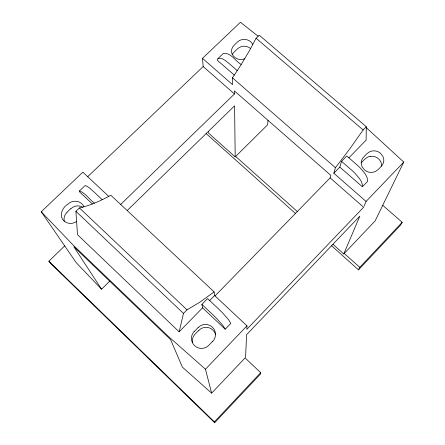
<?xml version="1.0" encoding="UTF-8"?>
<svg xmlns="http://www.w3.org/2000/svg" width="445" height="445" viewBox="0 0 445 445"><rect width="100%" height="100%" fill="white"/><g stroke="black" fill="none" stroke-linecap="round" stroke-linejoin="round"><path stroke-width="0.67" d="M258.144 36.251L240.428 22.25L202.492 58.345L232.546 84.633L232.435 77.786A386.811 386.811 0 0 0 242.202 62.867L249.562 50.446L256.086 38.231L259.251 35.188L366.291 126.73L366.118 140.131L348.858 157.83M245.579 357.38L246.591 334.679L359.855 216.092L343.768 253.945L332.943 244.272M202.547 307.84L225.226 329.217L230.788 323.443L228.63 319.76L222.556 312.885A138.929 138.929 0 0 0 217.833 308.235L207.554 298.584L201.891 304.386L202.547 307.84L179.157 331.825L77.491 234.693L75.917 211.319L79.438 207.937C90.507 205.462 100.915 200.684 110.816 195.238L214.151 291.909L214.585 295.502L246.981 325.835L246.825 329.333L363.621 207.237L330.14 177.878L330.841 175.386L234.409 90.902L234.443 93.962L120.667 204.455M267.996 120.322L267.662 124.75L235.188 156.907L208.722 133.255L208.555 131.219M109.62 281.24L101.566 289.211L73.803 246.719L170.607 339.63L182.383 367.136L211.636 393.135L245.078 357.908L260.687 372.671L260.447 374.084L214.674 422.75L50.919 263.768L48.867 261.198L64.686 245.896M179.157 331.825L183.479 313.419L186.995 309.831L199.694 302.289L214.151 291.909M362.386 186.761C362.903 181.482 358.303 177.26 355.205 173.506A52.071 52.071 0 0 0 351.784 170.246L341.56 161.351L346.766 156.017L356.99 164.884A50.78 50.78 0 0 1 360.406 168.138C363.504 171.887 368.098 176.159 367.503 181.443L362.386 186.761L339.824 167.092L341.56 161.351M364.105 206.096L366.079 201.452L333.828 173.239L335.43 167.704L350.048 148.508L363.137 129.951L366.291 126.73M366.28 127.632L403.765 162.091L375.113 220.931L343.768 253.945M331.536 245.74L358.486 269.848L359.788 267.339L402.191 222.272L382.728 205.295M102.233 199.694L94.524 192.451C91.542 190.137 88.844 186.411 85.106 185.565L79.499 190.927L79.583 191.745A5.151 5.151 0 0 0 79.738 192.062L92.376 203.977M402.191 222.272L400.461 225.226L358.486 269.848M361.229 162.942L361.724 162.381C364.138 159.705 366.836 156.495 370.735 156.239M214.674 422.75L214.39 421.871L260.687 372.671M211.636 393.135L205.457 369.211L246.981 325.835M366.079 201.452L403.765 162.091M212.621 341.343L208.877 345.231A10.063 10.063 0 0 1 194.543 345.637A10.063 10.063 0 0 1 194.27 331.33M194.37 331.43L198.114 327.57M198.782 330.351L195.094 334.151A9.912 9.912 0 0 0 192.379 342.55M209.656 300.553L214.585 295.502M333.828 173.239L339.824 167.092M215.035 295.925L330.14 177.878M127.175 210.546L234.587 105.849L235.188 156.907M234.281 75.077L217.433 60.387L217.627 59.079A1.635 1.635 0 0 1 217.989 58.54L223.167 53.6C230.299 51.614 235.978 61.849 241.201 64.458M67.017 212.243L70.711 208.705M87.704 176.698L203.176 66.544L202.492 58.345M101.566 289.211L76.145 262.572L41.235 211.764L82.859 172.159L108.725 196.379M217.994 58.545C222.038 56.96 225.876 61.215 228.925 63.368L237.252 70.61M76.601 221.499C73.308 223.896 68.53 224.141 65.137 221.81C58.15 217.243 61.822 207.537 68.04 204.094C72.496 199.427 81.513 200.584 83.888 206.819M79.499 190.927C85.451 193.074 89.428 199.505 94.435 203.165M256.086 38.231L363.137 129.951M232.435 77.786L335.43 167.704M203.176 66.544L234.443 93.962M205.457 369.211L167.771 335.892L73.559 245.495L41.235 211.764M235.661 156.434L297.327 211.531M344.241 253.45L359.788 267.339M206.135 133.578L295.447 213.461M201.891 304.386L212.165 314.07A149.142 149.142 0 0 1 216.899 318.726L223.012 325.584L225.226 329.217M79.438 207.937L186.995 309.831M75.917 211.319L183.479 313.419M48.867 261.198L214.39 421.871M252.788 44.578C250.023 38.392 240.662 37.686 236.562 42.909A8.883 8.883 0 0 0 235.082 44.322L234.12 45.245A8.004 8.004 0 0 0 232.145 54.223M232.229 54.19L233.647 56.393L236.284 58.417A10.024 10.024 0 0 0 244.722 58.723M381.571 165.913A8.516 8.516 0 0 0 381.193 162.887L380.119 160.612A9.935 9.935 0 0 0 370.741 156.295M198.153 327.603A10.046 10.046 0 0 1 212.393 327.192A10.046 10.046 0 0 1 212.721 341.437M250.585 48.616A9.25 9.25 0 0 0 247.659 46.847A9.912 9.912 0 0 0 240.917 46.747L238.014 48.366L234.198 51.993A8.31 8.31 0 0 0 232.379 54.529M70.822 208.811A9.823 9.823 0 0 1 82.659 207.131M198.843 330.413A9.901 9.901 0 0 1 215.508 334.323M64.252 221.215A9.262 9.262 0 0 1 67.062 212.293M381.432 166.063C378.901 169.033 375.803 172.421 371.547 172.393A10.274 10.274 0 0 1 364.75 170.14L362.185 166.992L361.273 163.882A8.438 8.438 0 0 1 361.724 160.161A8.527 8.527 0 0 1 363.637 157.118C366.185 154.12 369.361 150.738 373.65 150.838A10.274 10.274 0 0 1 380.492 153.269L382.995 156.545L383.79 159.744A8.388 8.388 0 0 1 383.134 163.504A8.516 8.516 0 0 1 381.432 166.057"/></g></svg>
